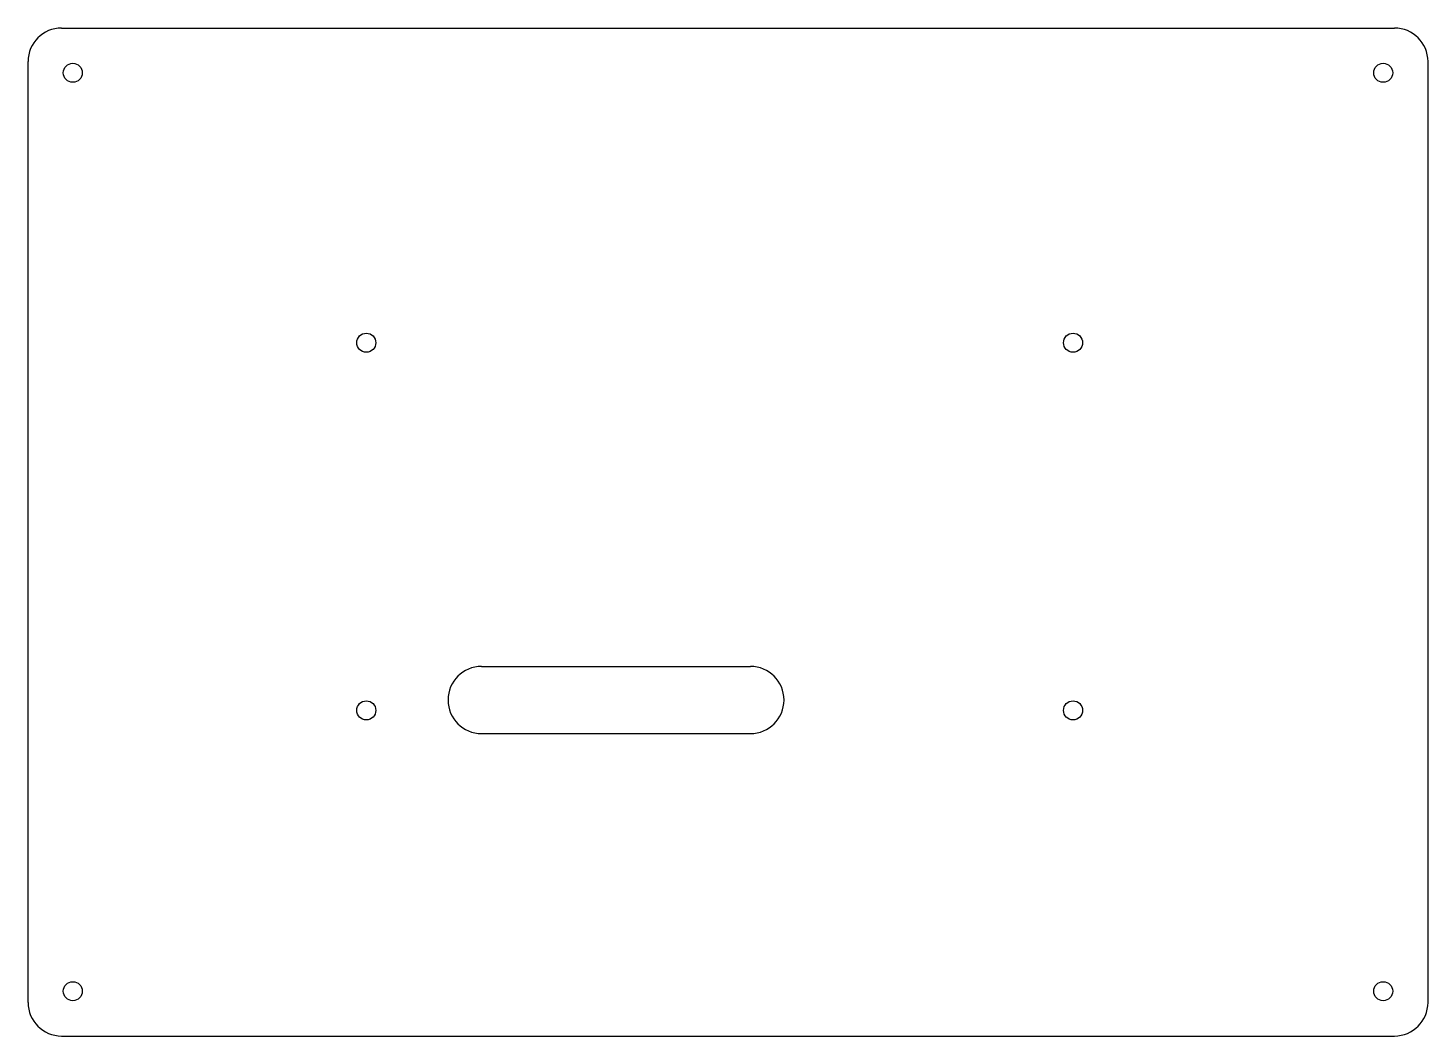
# Model space of a CAD drawing. Header units: millimetres. Extents: x 0 to 250, y 0 to 180.
import ezdxf

# ---------------------------------------------------------------- set-up
doc = ezdxf.new("R2010")
doc.units = ezdxf.units.MM

msp = doc.modelspace()

# ---------------------------------------------------------------- linework, layer by layer
at = {"layer": 'CUT'}
for p, q in [((6, 180), (244, 180)), ((0, 6), (0, 174)), ((250, 6), (250, 174)), ((81, 66), (129, 66)), ((81, 54), (129, 54)), ((6, 0), (244, 0))]:
    msp.add_line(p, q, dxfattribs=at)
for centre in [(8, 172), (242, 172), (60.41, 123.8), (186.61, 123.8), (60.41, 58.15), (186.61, 58.15), (8, 8), (242, 8)]:
    msp.add_circle(centre, 1.7, dxfattribs=at)
for centre, start, end in [((6, 174), 90, 180), ((244, 174), 0, 90), ((81, 60), 90, 270), ((129, 60), -90, 90), ((6, 6), 180, 270), ((244, 6), 270, 360)]:
    msp.add_arc(centre, 6, start, end, dxfattribs=at)

doc.saveas('drawing.dxf')
